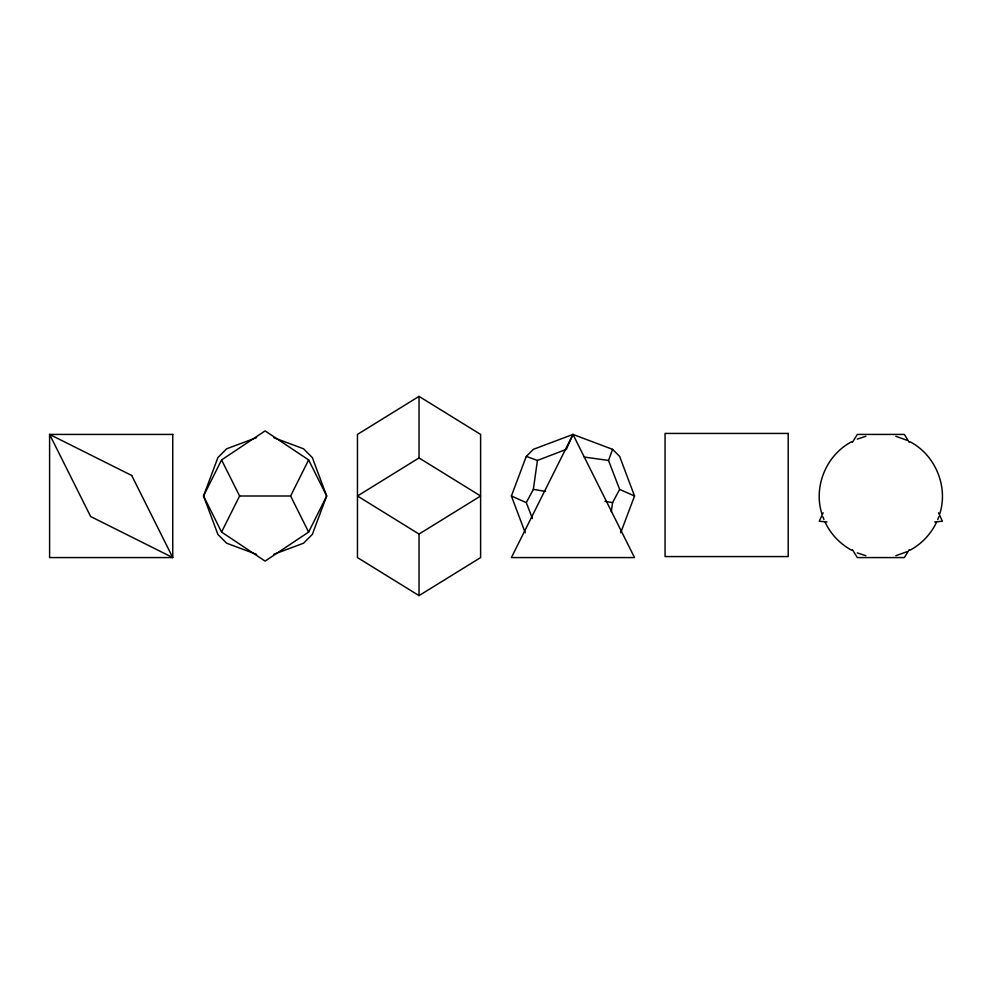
<?xml version="1.0" encoding="UTF-8"?>
<svg xmlns="http://www.w3.org/2000/svg" width="992" height="992" viewBox="0 0 992 992"><rect width="100%" height="100%" fill="white"/><g stroke="black" fill="none" stroke-linecap="round" stroke-linejoin="round"><path stroke-width="1.49" d="M532.419 518.531L526.293 502.622L533.349 489.378L537.416 460.449L566.345 449.339L572.967 434.422L612.585 449.339L619.628 456.382L634.533 496L620.694 532.791M611.295 511.76L612.585 502.622L619.628 489.378L608.518 460.449L612.585 449.339M939.746 513.868C948.526 486.688 935.282 454.708 909.85 441.7M525.239 532.791L511.388 496L526.293 456.382L533.349 449.339L572.967 434.422L634.533 557.578L511.388 557.578L572.967 434.422M937.713 519.56L938.804 516.745M823.137 512.814L819.256 521.246L826.956 521.953M273.643 554.379L303.515 543.219L312.331 534.415L326.678 496L308.636 459.928L265.1 430.9L221.563 459.928L203.534 496L217.88 534.415L226.684 543.219L256.568 554.379M273.643 437.621L303.515 448.781L312.331 457.585L326.678 496L308.636 532.072L265.1 561.1L221.563 532.072L239.605 496L221.563 459.928M308.636 532.072L290.606 496L308.636 459.928M936.485 522.325C930.893 534.18 921.419 544.137 909.85 550.3M852.463 442.271L857.311 434.422L904.344 434.422L909.193 442.271M909.193 549.729L904.344 557.578L857.311 557.578L852.463 549.729M419.033 396.378L357.467 434.422L357.467 557.578L419.033 595.622L480.612 557.578L480.612 434.422L419.033 396.378L419.033 457.944L357.467 496L419.033 534.056L419.033 595.622M419.033 534.056L480.612 496L419.033 457.944M851.806 441.7C826.373 454.708 813.13 486.688 821.909 513.868M907.159 551.664L895.788 555.731M857.262 439.109L865.867 436.269M256.568 437.621L226.684 448.781L217.88 457.585L203.534 496L221.563 532.072M934.7 521.953L942.4 521.246L938.519 512.814M239.605 496L290.606 496M584.152 457.027L608.518 460.449M533.349 489.378L545.538 491.412M604.959 501.344L612.585 502.622M895.788 436.269L907.159 440.336M865.867 555.731L857.262 552.891M526.293 456.382L537.416 460.449M619.628 489.378L634.533 496M511.388 496L526.293 502.622M851.806 550.3C840.236 544.137 830.763 534.18 825.17 522.325M822.852 516.745L823.943 519.56M788.206 433.43L665.062 433.43L665.062 556.574L788.206 556.574L788.206 433.43M172.744 434.422L49.6 434.422L49.6 557.578L172.744 557.578L172.744 434.422M131.7 475.478L49.6 434.422L90.644 516.522L172.744 557.578L131.7 475.478"/></g></svg>
